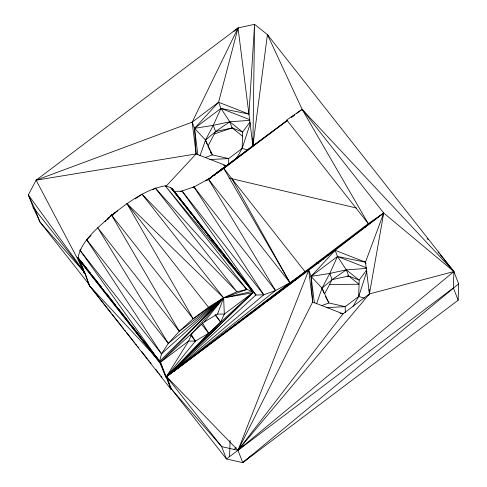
<?xml version="1.0" encoding="UTF-8"?>
<svg xmlns="http://www.w3.org/2000/svg" width="487" height="487" viewBox="0 0 487 487"><rect width="100%" height="100%" fill="white"/><g stroke="black" fill="none" stroke-linecap="round" stroke-linejoin="round"><path stroke-width="0.73" d="M229.578 456.672L230.077 440.291M236.603 158.214L242.142 148.425L242.636 132.044L250.008 122.024M170.45 387.822L226.425 458.943L242.733 462.65L458.145 300.229L453.391 287.92L453.89 271.533L267.436 34.614L254.579 24.35L238.046 27.929L36.117 180.184L28.356 194.916L33.11 207.231L39.971 222.023L89.346 284.761M458.145 300.229L458.644 283.848L453.89 271.533L440.023 254.397M220.142 171.193L252.887 145.857L248.93 114.098L254.579 24.35L252.887 145.857L251.353 147.518M287.287 120.399L223.758 167.79L223.789 168.447L289.923 282.71L165.951 377.212L159.858 362.73L77.975 257.739C81.828 239.434 98.818 227.399 111.59 215.151C127.819 202.939 144.736 189.4 165.27 185.827L170.852 187.708L252.43 291.36L252.583 292.821L166.639 376.701L171.004 389.308L171.394 389.01L166.639 376.701L208.643 333.26L252.583 292.821L223.624 297.874L208.503 307.236L193.162 318.802L179.265 331.318L168.313 343.438L161.495 353.836L159.547 361.391L160.339 362.371L165.951 377.212M135.209 198.921L142.052 194.222L223.624 297.874L224.324 314.127L220.635 322.077L166.639 376.701L221.67 446.628L226.425 458.943L237.985 450.335L453.89 271.533L383.713 213.026L305.361 272.099L289.923 282.71L275.539 290.562L263.765 294.818L255.882 295.012L167.443 376.037L368.275 223.63L302.141 109.374L267.436 34.614L252.887 145.857L207.322 179.977M367.886 295.591L369.42 293.929L383.713 213.026L302.141 109.374L286.697 119.979L368.275 223.63L383.713 213.026L365.469 262.176L369.42 293.929L237.985 450.335L242.733 462.65L251.511 455.382M166.122 186.131L196.121 153.922L194.544 128.318L218.572 102.252L238.046 27.929L233.961 31.338M359.083 295.037L358.676 296.498L353.142 306.293M209.806 159.517L228.659 158.592L242.142 148.425L250.367 123.144M366.9 271.222L358.676 296.498L345.198 306.664L326.345 307.595M199.993 155.791L205.49 140.092L213.251 125.36L220.946 108.412L218.572 102.252L192.164 122.164L36.117 180.184L84.001 271.028M316.532 303.87L322.029 288.164L329.784 273.432L337.485 256.485L335.105 250.33L382.295 214.091M78.766 258.719L78.285 259.078L159.858 362.73L204.272 321.931L217.543 314.066L223.624 297.874L236.883 291.737L246.842 289.485L252.43 291.36L165.27 185.827L246.842 289.485L223.624 297.874L193.162 318.802L111.59 215.151L117.805 210.877M365.993 263.54L365.469 262.176L335.105 250.33L308.703 270.236L237.985 450.335L221.67 446.628L171.394 389.01M208.357 179.49L226.479 165.763L196.121 153.922L192.164 122.164L238.046 27.929L248.93 114.098L220.946 108.412L194.544 128.318L197.85 154.909M207.87 146.246L215.625 131.514L229.779 121.774L249.825 120.362M324.75 293.667L332.158 279.593L346.318 269.853L366.358 268.434M366.541 270.096L359.175 280.116L358.676 296.498L364.507 298.093M204.272 321.931L223.624 297.874L252.43 291.36M202.355 322.881L208.643 333.26L195.372 341.125L166.17 376.999L171.004 389.308L89.425 285.656L84.799 273.14L84.281 273.329L78.285 259.078L79.649 260.308L84.543 273.122L84.379 273.56L85.067 273.043L84.281 273.329L82.425 266.468M234.18 449.586L236.116 447.249M193.162 318.802L126.93 203.584L223.624 297.874L192.286 333.114L188.597 341.064L166.17 376.999L160.546 362.212L156.327 356.855M191.403 334.642L195.372 341.125L188.597 341.064L160.339 362.371L77.975 257.739L160.339 362.371L223.624 297.874L168.313 343.438L97.692 227.666L179.265 331.318L223.624 297.874L159.547 361.391L79.923 250.184L80.927 249.07M107.572 219.6L109.581 217.372M110.586 216.265L111.59 215.151L115.449 212.764M171.004 189.169L171.96 188.445L253.538 292.097L166.639 376.701L237.985 450.335L312.654 301.995L311.077 276.397L335.105 250.33M223.624 297.874L161.495 353.836L86.741 239.787L91.063 235.501M105.107 221.573L106.19 220.508M107.268 219.436L111.59 215.151L112.917 214.426M210.615 177.572L209.118 178.966L210.968 177.731M287.397 120.49L223.789 168.447L222.06 169.013L216.971 173.415M249.898 119.705L220.946 108.412L229.779 121.774L242.636 132.044L232.159 127.935L215.625 131.514L205.49 140.092L207.078 144.195M314.389 302.981L311.077 276.397L337.485 256.485L346.318 269.853L359.175 280.116L348.692 276.007L332.158 279.593L322.029 288.164L323.873 292.955M180.044 191.635L193.96 186.911L263.765 294.818L167.443 376.037L275.539 290.562L208.345 179.058L192.645 187.678M242.733 462.65L458.644 283.848M223.789 168.447L305.361 272.099L173.567 371.551L256.752 309.403L296.863 278.509M222.06 169.013L211.175 177.11L223.789 167.467M192.761 187.818L193.96 186.911L275.539 290.562M296.486 113.581L302.141 109.374L453.89 271.533L369.42 293.929L343.012 313.841L237.985 450.335L453.391 287.92M89.815 285.358L89.425 285.656L111.097 312.977M267.479 301.173L308.703 270.236L311.077 276.397L322.029 288.164L328.883 302.957L345.198 306.664L345.283 312.587M291.561 117.227L294.008 115.419M287.403 120.301L252.887 145.857L252.656 142.088M291.64 117.166L294.665 114.926M205.861 180.78L209.641 178.248L205.91 180.835M214.055 175.679L215.291 174.857M152.735 189.674L155.31 188.085L246.842 289.485M179.265 331.318L111.59 215.151L112.972 214.511M205.423 157.478L212.35 154.878L228.659 158.592L228.738 163.772M321.956 305.55L328.883 302.957L325.438 296.315M113.069 214.864L111.59 215.151L113.014 214.633M214.347 133.949L232.159 127.935L242.678 136.336M111.59 215.151L113.069 214.816M192.164 122.164L194.544 128.318L213.251 125.36L229.779 121.774L232.159 127.935M311.077 276.397L329.784 273.432L346.318 269.853L348.692 276.007L359.022 284.256L329.583 284.481M36.117 180.184L196.121 153.922M297.052 277.967L298.574 277.907M347.17 276.068L348.692 276.007M294.16 280.542L295.682 280.5M220.611 251.432L171.96 188.445L174.309 191.361L182.193 191.166L263.765 294.818M287.787 284.682L289.302 284.676M288.602 284.627L290.118 284.621M217.543 314.066L224.324 314.127L253.538 292.097L255.882 295.012L182.193 191.166M316.58 262.87L318.833 263.205M321.785 259.206L323.277 259.48M223.533 165.166L226.479 165.763M365.469 262.176L337.485 256.485L366.431 267.783M340.066 313.238L343.012 313.841L312.654 301.995L308.703 270.236M327.063 255.078L328.555 255.407M229.012 178.078L356.49 208.028M242.142 148.425L247.974 150.02M218.572 102.252L248.93 114.098M364.27 226.875L365.573 227.666M142.052 194.222L236.883 291.737L155.31 188.085M194.544 128.318L205.49 140.092L212.35 154.878L210.627 151.56M155.396 356.667L89.425 285.656L85.31 273.749M84.561 272.477L39.971 222.023L35.216 209.708L28.356 194.916L84.616 272.428L33.11 207.231M427.111 238.435L428.067 239.616M438.111 252.029L439.067 253.21M112.04 314.164L123.814 329.017M124.757 330.204L125.701 331.391M126.638 332.578L134.649 342.678M135.593 343.865L136.53 345.058M137.474 346.245L138.418 347.432M141.717 351.59L147.366 358.718M148.31 359.905L149.253 361.092M150.191 362.279L151.134 363.472M155.846 369.408L158.202 372.378M159.146 373.566L160.083 374.759M161.027 375.946L161.97 377.133M208.345 179.058L289.923 282.71L231.897 178.759M174.309 191.361L255.882 295.012M215.011 314.925L220.635 322.077L215.412 314.596M126.93 203.584L208.503 307.236M201.612 324.324L208.643 333.26M190.685 335.166L195.372 341.125M86.741 239.787L168.313 343.438M79.923 250.184L161.495 353.836M80.848 260.947L88.817 271.07M89.754 272.263L90.692 273.457M93.504 277.03L101.479 287.153M106.166 293.113L115.541 305.026M118.822 309.196L126.322 318.729M127.259 319.916L128.197 321.11M131.484 325.279L138.984 334.812M139.921 336.006L140.859 337.193M143.671 340.766L149.765 348.515M150.702 349.703L151.64 350.896M152.577 352.089L153.515 353.276M170.852 187.708L191.872 214.737M193.272 216.538L203.079 229.152M207.279 234.557L208.217 235.757M209.148 236.962L210.086 238.161M211.017 239.361L213.817 242.964M223.162 254.981L224.093 256.18M225.031 257.38L225.962 258.585M225.244 257.428L226.169 258.627M227.1 259.827L228.026 261.026M228.951 262.225L229.876 263.424M208.211 146.91L209.94 150.233M210.676 152.297L211.297 153.642M267.436 34.614L267.96 35.983M329.784 273.432L332.158 279.593M213.251 125.36L215.625 131.514M369.14 289.412L369.42 293.929M252.424 138.326L252.516 139.83"/></g></svg>
